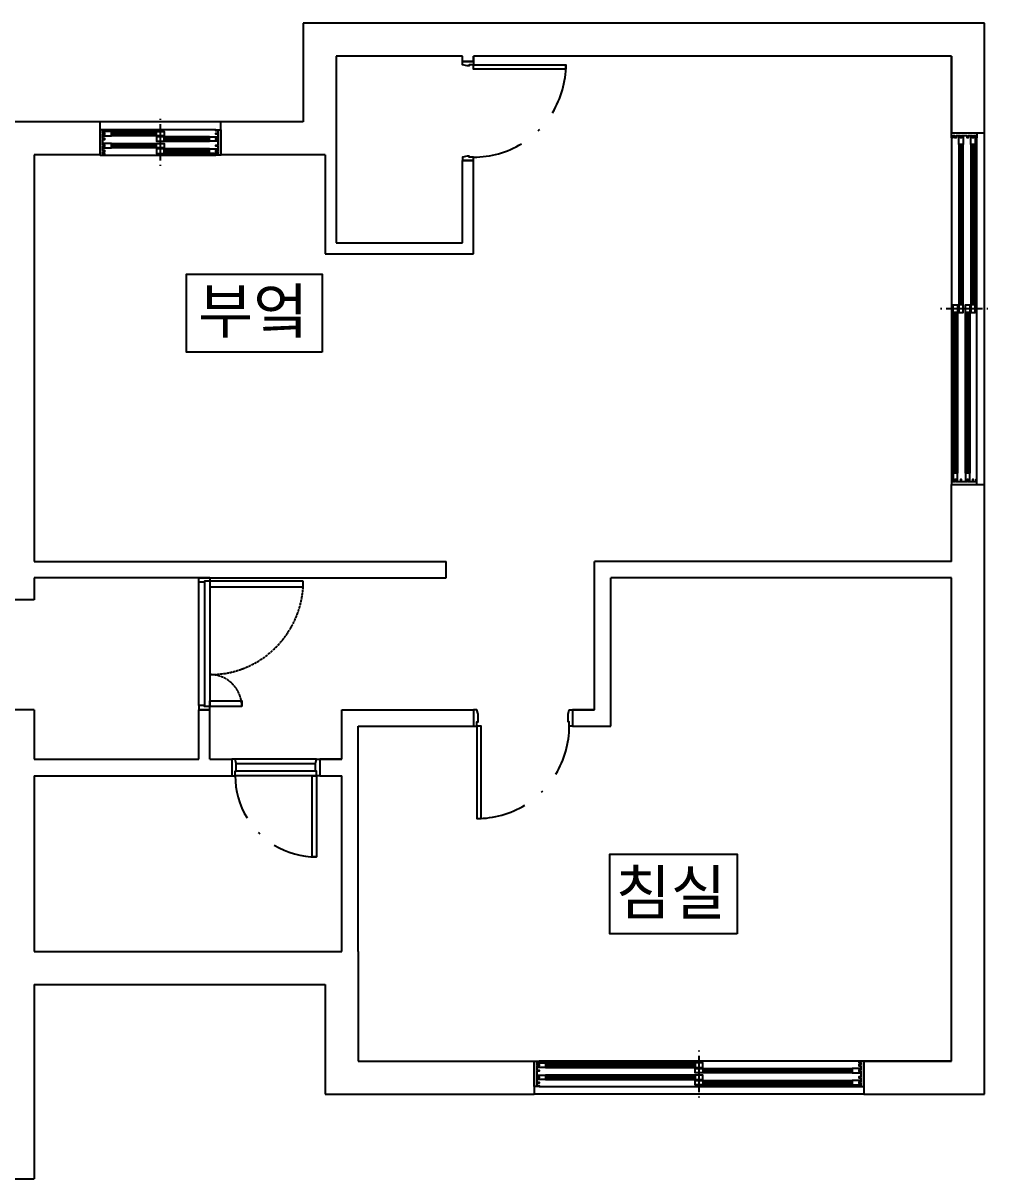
# Model space of a CAD drawing. Header units: millimetres. Extents: x 140860 to 617150, y 61650 to 208518.
# Drawn here: x 485520 to 494300, y 94507 to 105027 of the extents above; entities that cross this region are included whole.
import ezdxf

# ---------------------------------------------------------------- set-up
doc = ezdxf.new("R2010")
doc.units = ezdxf.units.MM
doc.linetypes.add('ACAD_ISO04W100', pattern=[30, 24, -3, 0, -3])
for name, color, linetype in [('FIN', 5, 'Continuous'), ('TXT', 7, 'Continuous'), ('WAL', 2, 'Continuous'), ('WIN', 4, 'Continuous')]:
    doc.layers.add(name, color=color, linetype=linetype)
doc.styles.add('문자400', font='arial.ttf', dxfattribs={"height": 400})

# ---------------------------------------------------------------- blocks, each defined once
blk = doc.blocks.new('*U6')
for points in [[(870, 0), (870, 840), (830, 840), (830, 0)], [(0, -150), (0, 0), (30, 0), (30, -40), (40, -40), (40, -110), (30, -150)], [(900, -150), (900, 0), (870, 0), (870, -40), (860, -40), (860, -110), (870, -150)]]:
    blk.add_lwpolyline(points, close=True)
at = {"color": 1}
for start, end in [(90, 121.3257), (134.3179, 135.6821), (148.6743, 180)]:
    blk.add_arc((870, 0), 840, start, end, dxfattribs=at)
blk = doc.blocks.new('*U7')
for points in [[(30, 0), (30, 840), (70, 840), (70, 0)], [(0, -100), (0, 0), (30, 0), (30, -40), (40, -40), (40, -60), (30, -100)], [(900, -100), (900, 0), (870, 0), (870, -40), (860, -40), (860, -60), (870, -100)]]:
    blk.add_lwpolyline(points, close=True)
at = {"color": 1}
for start, end in [(58.6743, 90), (44.3179, 45.6821), (0, 31.3257)]:
    blk.add_arc((30, 0), 840, start, end, dxfattribs=at)
blk = doc.blocks.new('*U8')
at = {"color": 8}
for p, q in [((30, 0), (1170, 0)), ((40, -50), (1160, -50)), ((1160, -100), (40, -100))]:
    blk.add_line(p, q, dxfattribs=at)
for points in [[(30, 850), (30, 0), (80, 0), (80, 850)], [(1170, 290), (1170, 0), (1120, 0), (1120, 290)], [(0, 0), (30, 0), (30, -50), (40, -50), (40, -100), (0, -100)], [(1200, 0), (1170, 0), (1170, -50), (1160, -50), (1160, -100), (1200, -100)]]:
    blk.add_lwpolyline(points, close=True)
at = {"color": 1, "linetype": 'ACAD_ISO04W100'}
for centre, radius, start, end in [((30, 0), 850, 0, 90), ((1170, 0), 290, 90, 180)]:
    blk.add_arc(centre, radius, start, end, dxfattribs=at)
blk = doc.blocks.new('*U9')
at = {"color": 8}
for p, q in [((30, 0), (770, 0)), ((40, -40), (760, -40)), ((30, -150), (770, -150)), ((760, -110), (40, -110))]:
    blk.add_line(p, q, dxfattribs=at)
for points in [[(30, 0), (30, 740), (70, 740), (70, 0)], [(0, -150), (0, 0), (30, 0), (30, -40), (40, -40), (40, -110), (30, -150)], [(800, -150), (800, 0), (770, 0), (770, -40), (760, -40), (760, -110), (770, -150)]]:
    blk.add_lwpolyline(points, close=True)
at = {"color": 1}
for start, end in [(58.6743, 90), (44.3179, 45.6821), (0, 31.3257)]:
    blk.add_arc((30, 0), 740, start, end, dxfattribs=at)
blk = doc.blocks.new('*U11')
at = {"color": 8}
for p, q in [((2955, 0), (45, 0)), ((105, -15), (1465, -15)), ((1465, -55), (105, -55)), ((2895, -65), (1535, -65)), ((1535, -105), (2895, -105)), ((105, -125), (1465, -125)), ((1465, -165), (105, -165)), ((2895, -175), (1535, -175)), ((45, -230), (2955, -230)), ((1535, -215), (2895, -215))]:
    blk.add_line(p, q, dxfattribs=at)
at = {"color": 1}
for p, q in [((1500, 90), (1500, 100)), ((1500, -280), (1500, 50)), ((1500, -330), (1500, -320))]:
    blk.add_line(p, q, dxfattribs=at)
for p, q in [((105, -27.5), (1465, -27.5)), ((105, -42.5), (1465, -42.5)), ((2895, -77.5), (1535, -77.5)), ((2895, -92.5), (1535, -92.5)), ((105, -137.5), (1465, -137.5)), ((105, -152.5), (1465, -152.5)), ((2895, -187.5), (1535, -187.5)), ((2895, -202.5), (1535, -202.5))]:
    blk.add_line(p, q)
for points in [[(25, -150), (45, -150), (45, -140), (25, -140), (25, -90), (45, -90), (45, -80), (25, -80), (25, -40), (45, -40), (45, -30), (25, -30), (25, -10), (45, -10), (45, 0), (0, 0), (0, -230), (45, -230), (45, -220), (25, -220), (25, -200), (45, -200), (45, -190), (25, -190)], [(2975, -150), (2955, -150), (2955, -140), (2975, -140), (2975, -90), (2955, -90), (2955, -80), (2975, -80), (2975, -40), (2955, -40), (2955, -30), (2975, -30), (2975, -10), (2955, -10), (2955, 0), (3000, 0), (3000, -230), (2955, -230), (2955, -220), (2975, -220), (2975, -200), (2955, -200), (2955, -190), (2975, -190)], [(1465, -55), (1465, -15), (1535, -15), (1535, -55)], [(1535, -105), (1535, -65), (1465, -65), (1465, -105)], [(1465, -165), (1465, -125), (1535, -125), (1535, -165)], [(1535, -215), (1535, -175), (1465, -175), (1465, -215)]]:
    blk.add_lwpolyline(points, close=True)
for points in [[(35, -40), (35, -55), (105, -55), (105, -15), (35, -15), (35, -30)], [(2965, -90), (2965, -105), (2895, -105), (2895, -65), (2965, -65), (2965, -80)], [(35, -150), (35, -165), (105, -165), (105, -125), (35, -125), (35, -140)], [(2965, -200), (2965, -215), (2895, -215), (2895, -175), (2965, -175), (2965, -190)]]:
    blk.add_lwpolyline(points)
blk = doc.blocks.new('*U10')
at = {"color": 8}
for p, q in [((1055, 0), (45, 0)), ((105, -15), (515, -15)), ((515, -55), (105, -55)), ((995, -65), (585, -65)), ((585, -105), (995, -105)), ((105, -125), (515, -125)), ((515, -165), (105, -165)), ((995, -175), (585, -175)), ((45, -230), (1055, -230)), ((585, -215), (995, -215))]:
    blk.add_line(p, q, dxfattribs=at)
at = {"color": 1}
for p, q in [((550, 90), (550, 100)), ((550, -280), (550, 50)), ((550, -330), (550, -320))]:
    blk.add_line(p, q, dxfattribs=at)
for p, q in [((105, -27.5), (515, -27.5)), ((105, -42.5), (515, -42.5)), ((995, -77.5), (585, -77.5)), ((995, -92.5), (585, -92.5)), ((105, -137.5), (515, -137.5)), ((105, -152.5), (515, -152.5)), ((995, -187.5), (585, -187.5)), ((995, -202.5), (585, -202.5))]:
    blk.add_line(p, q)
for points in [[(25, -150), (45, -150), (45, -140), (25, -140), (25, -90), (45, -90), (45, -80), (25, -80), (25, -40), (45, -40), (45, -30), (25, -30), (25, -10), (45, -10), (45, 0), (0, 0), (0, -230), (45, -230), (45, -220), (25, -220), (25, -200), (45, -200), (45, -190), (25, -190)], [(1075, -150), (1055, -150), (1055, -140), (1075, -140), (1075, -90), (1055, -90), (1055, -80), (1075, -80), (1075, -40), (1055, -40), (1055, -30), (1075, -30), (1075, -10), (1055, -10), (1055, 0), (1100, 0), (1100, -230), (1055, -230), (1055, -220), (1075, -220), (1075, -200), (1055, -200), (1055, -190), (1075, -190)], [(515, -55), (515, -15), (585, -15), (585, -55)], [(585, -105), (585, -65), (515, -65), (515, -105)], [(515, -165), (515, -125), (585, -125), (585, -165)], [(585, -215), (585, -175), (515, -175), (515, -215)]]:
    blk.add_lwpolyline(points, close=True)
for points in [[(35, -40), (35, -55), (105, -55), (105, -15), (35, -15), (35, -30)], [(1065, -90), (1065, -105), (995, -105), (995, -65), (1065, -65), (1065, -80)], [(35, -150), (35, -165), (105, -165), (105, -125), (35, -125), (35, -140)], [(1065, -200), (1065, -215), (995, -215), (995, -175), (1065, -175), (1065, -190)]]:
    blk.add_lwpolyline(points)
blk = doc.blocks.new('*U12')
at = {"color": 8}
for p, q in [((3155, 0), (45, 0)), ((105, -15), (1565, -15)), ((1565, -55), (105, -55)), ((3095, -65), (1635, -65)), ((1635, -105), (3095, -105)), ((105, -125), (1565, -125)), ((1565, -165), (105, -165)), ((3095, -175), (1635, -175)), ((45, -230), (3155, -230)), ((1635, -215), (3095, -215))]:
    blk.add_line(p, q, dxfattribs=at)
at = {"color": 1}
for p, q in [((1600, 90), (1600, 100)), ((1600, -280), (1600, 50)), ((1600, -330), (1600, -320))]:
    blk.add_line(p, q, dxfattribs=at)
for p, q in [((105, -27.5), (1565, -27.5)), ((105, -42.5), (1565, -42.5)), ((3095, -77.5), (1635, -77.5)), ((3095, -92.5), (1635, -92.5)), ((105, -137.5), (1565, -137.5)), ((105, -152.5), (1565, -152.5)), ((3095, -187.5), (1635, -187.5)), ((3095, -202.5), (1635, -202.5))]:
    blk.add_line(p, q)
for points in [[(25, -150), (45, -150), (45, -140), (25, -140), (25, -90), (45, -90), (45, -80), (25, -80), (25, -40), (45, -40), (45, -30), (25, -30), (25, -10), (45, -10), (45, 0), (0, 0), (0, -230), (45, -230), (45, -220), (25, -220), (25, -200), (45, -200), (45, -190), (25, -190)], [(3175, -150), (3155, -150), (3155, -140), (3175, -140), (3175, -90), (3155, -90), (3155, -80), (3175, -80), (3175, -40), (3155, -40), (3155, -30), (3175, -30), (3175, -10), (3155, -10), (3155, 0), (3200, 0), (3200, -230), (3155, -230), (3155, -220), (3175, -220), (3175, -200), (3155, -200), (3155, -190), (3175, -190)], [(1565, -55), (1565, -15), (1635, -15), (1635, -55)], [(1635, -105), (1635, -65), (1565, -65), (1565, -105)], [(1565, -165), (1565, -125), (1635, -125), (1635, -165)], [(1635, -215), (1635, -175), (1565, -175), (1565, -215)]]:
    blk.add_lwpolyline(points, close=True)
for points in [[(35, -40), (35, -55), (105, -55), (105, -15), (35, -15), (35, -30)], [(3165, -90), (3165, -105), (3095, -105), (3095, -65), (3165, -65), (3165, -80)], [(35, -150), (35, -165), (105, -165), (105, -125), (35, -125), (35, -140)], [(3165, -200), (3165, -215), (3095, -215), (3095, -175), (3165, -175), (3165, -190)]]:
    blk.add_lwpolyline(points)

msp = doc.modelspace()

# ---------------------------------------------------------------- linework, layer by layer
at = {"layer": 'FIN'}
for p, q in [((487320, 104126.85), (486220, 104126.85)), ((494270, 100826.85), (494270, 104026.85)), ((493170, 95276.85), (490170, 95276.85))]:
    msp.add_line(p, q, dxfattribs=at)
at = {"layer": 'TXT'}
for points in [[(488241.423, 102031.717), (487006.875, 102031.717), (487006.875, 102742.611), (488241.423, 102742.611)], [(492016.812, 96738.587), (490860.569, 96738.587), (490860.569, 97463.928), (492016.812, 97463.928)]]:
    msp.add_lwpolyline(points, close=True, dxfattribs=at)
at = {"layer": 'WAL'}
for p, q in [((494270, 105026.85), (488070, 105026.85)), ((488070, 105026.85), (488070, 104126.85)), ((494270, 104026.85), (494270, 105026.85)), ((489520, 104726.85), (488370, 104726.85)), ((488370, 104726.85), (488370, 103826.85)), ((489520, 104676.85), (489520, 104726.85)), ((489620, 104676.85), (489520, 104676.85)), ((493970, 104726.85), (489620, 104726.85)), ((489620, 104676.85), (489620, 104726.85)), ((489620, 104726.85), (489620, 104676.85)), ((493970, 104026.85), (493970, 104726.85)), ((493970, 104726.85), (493970, 104026.85)), ((486220, 104126.85), (485320, 104126.85)), ((486220, 103826.338), (486220, 104126.85)), ((488070, 104126.85), (487320, 104126.85)), ((487320, 103826.338), (487320, 104126.85)), ((493970, 104026.85), (494270, 104026.85)), ((486220, 103826.85), (485620, 103826.85)), ((485620, 103826.85), (485620, 102926.85)), ((485620, 103826.85), (485620, 102926.85)), ((488270, 103826.85), (487320, 103826.85)), ((488270, 103826.85), (488270, 102926.85)), ((488370, 103826.85), (488370, 103026.85)), ((489520, 103026.85), (489520, 103776.85)), ((489620, 103776.85), (489520, 103776.85)), ((489620, 102926.85), (489620, 103776.85)), ((488370, 103026.85), (489520, 103026.85)), ((485620, 102926.85), (485620, 100126.85)), ((488270, 102926.85), (489620, 102926.85)), ((493970, 100126.85), (493970, 100826.85)), ((493970, 100826.85), (494270, 100826.85)), ((494270, 100126.85), (494270, 100826.85)), ((485620, 100126.85), (489370, 100126.85)), ((489370, 99976.85), (489370, 100126.85)), ((490720, 98776.85), (490720, 100126.85)), ((493970, 100126.85), (490720, 100126.85)), ((494270, 95276.85), (494270, 100126.85)), ((485620, 99976.85), (485620, 99776.85)), ((487120, 99976.85), (485620, 99976.85)), ((487220, 99976.85), (487120, 99976.85)), ((487220, 99976.85), (489370, 99976.85)), ((490870, 98626.85), (490870, 99976.85)), ((493970, 99976.85), (490870, 99976.85)), ((493970, 95576.85), (493970, 99976.85)), ((485620, 99776.85), (485320, 99776.85)), ((485620, 98776.85), (485320, 98776.85)), ((485620, 98776.85), (485620, 98326.85)), ((487120, 98326.85), (487120, 98776.85)), ((487220, 98776.85), (487120, 98776.85)), ((487220, 98326.85), (487220, 98776.85)), ((488420, 98326.85), (488420, 98776.85)), ((488420, 98776.85), (489620, 98776.85)), ((489620, 98776.85), (489620, 98626.85)), ((490520, 98776.85), (490720, 98776.85)), ((490720, 98776.85), (490520, 98776.85)), ((490520, 98776.85), (490520, 98626.85)), ((488570, 96576.85), (488570, 98626.85)), ((488570, 98626.85), (489620, 98626.85)), ((490520, 98626.85), (490870, 98626.85)), ((485620, 98326.85), (487120, 98326.85)), ((487220, 98326.85), (487420, 98326.85)), ((487420, 98326.85), (487420, 98176.85)), ((488220, 98326.85), (488420, 98326.85)), ((488420, 98326.85), (488220, 98326.85)), ((488220, 98326.85), (488220, 98176.85)), ((485620, 98176.85), (487420, 98176.85)), ((485620, 98176.85), (485620, 96576.85)), ((488220, 98176.85), (488420, 98176.85)), ((488420, 96576.85), (488420, 98176.85)), ((485620, 96576.85), (488420, 96576.85)), ((488570, 96576.85), (488570, 95576.85)), ((485620, 96276.85), (488270, 96276.85)), ((485620, 96276.85), (485620, 94506.85)), ((488270, 96276.85), (488270, 95276.85)), ((488570, 95576.85), (490170, 95576.85)), ((490170, 95576.85), (490170, 95276.85)), ((493170, 95576.85), (493970, 95576.85)), ((493970, 95576.85), (493170, 95576.85)), ((493170, 95576.85), (493170, 95276.85)), ((488270, 95276.85), (490170, 95276.85)), ((493170, 95276.85), (494270, 95276.85)), ((484870, 94506.85), (485620, 94506.85))]:
    msp.add_line(p, q, dxfattribs=at)

# ---------------------------------------------------------------- block references
at = {"layer": 'WIN'}
for name, p, rotation in [('*U7', (489620, 104676.85), 269.9999999999998), ('*U12', (493970, 100826.85), 89.9999999999998), ('*U8', (487220, 99976.85), 269.9999999999998), ('*U6', (490520, 98626.85), 179.9999999999998), ('*U9', (488220, 98176.85), 179.9999999999998), ('*U11', (493170, 95346.85), 179.9999999999998)]:
    msp.add_blockref(name, p, dxfattribs=dict(at, rotation=rotation))
msp.add_blockref('*U10', (486220, 104056.338), dxfattribs=at)

# ---------------------------------------------------------------- texts
at = {"layer": 'TXT', "char_height": 400, "attachment_point": 9, "style": '문자400'}
for s, width, insert in [('{\\fGulim|b0|i0|c129|p50;부엌}', 1263.00112, (488115.185, 102165.069)), ('{\\fGulim|b0|i0|c129|p50;침실}', 1078.81346, (491916.618, 96876.839))]:
    msp.add_mtext_dynamic_manual_height_columns(s, width=width, gutter_width=2000, heights=[0], dxfattribs=dict(at, insert=insert))

doc.saveas('drawing.dxf')
